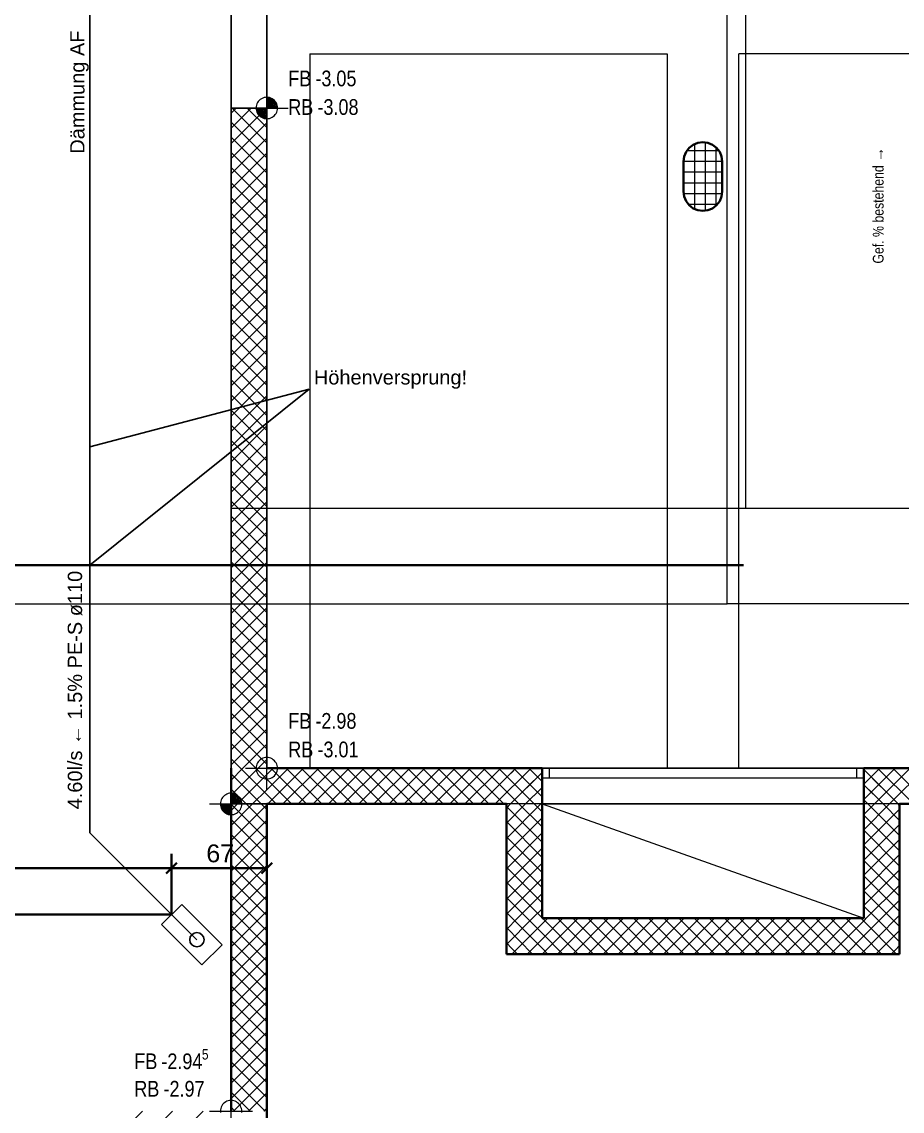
# Model space of a CAD drawing. Extents: x 885 to 2021, y 330 to 1122.
# Drawn here: x 1498.6 to 1621.7, y 481.6 to 634.1 of the extents above; entities that cross this region are included whole.
import ezdxf
from ezdxf.lldxf.tags import DXFTag

# ---------------------------------------------------------------- set-up
doc = ezdxf.new("R2010")
doc.units = 0
doc.layers.get('0').update_dxf_attribs({"lineweight": 25})
for name, color, linetype, lineweight in [('010 Aussenwände', 7, 'Continuous', 25), ('010 Aussenwände Bauteilschraffuren', 7, 'Continuous', 25), ('010 Aussenwände Bauteilschraffuren Neu', 7, 'Continuous', 25), ('010 Aussenwände Neu', 7, 'Continuous', 25), ('010 Fenster', 7, 'Continuous', 25), ('015 Innenwände', 7, 'Continuous', 25), ('015 Innenwände Abbruch', 7, 'Continuous', 25), ('015 Innenwände Bauteilschraffuren', 7, 'Continuous', 25), ('020 Stützen', 7, 'Continuous', 25), ('020 Stützen Bauteilschraffuren', 7, 'Continuous', 25), ('027 Oberhalb', 7, 'Continuous', 25), ('027 Oberhalb Neu', 7, 'Continuous', 25), ('030 Bodenaufbauten', 7, 'Continuous', 25), ('035 Decken', 7, 'Continuous', 25), ('060 Möbel Einbau', 7, 'Continuous', 25), ('080 Raum Innen Kontur Neu', 7, 'Continuous', 25), ('080 Raum Innen Neu', 7, 'Continuous', 25), ('111 Bemassung Ausführung Koten', 7, 'Continuous', 25), ('111 Bemassung Ausführung Koten Neu', 7, 'Continuous', 25), ('160 Beschriftungen Ausführung Neu', 7, 'Continuous', 25)]:
    doc.layers.add(name, color=color, linetype=linetype, lineweight=lineweight)
for name, color, linetype, lineweight, true_color in [('S_Regenwasser_Einlage', 7, 'fein_strichliert', 25, 0x0066cc), ('S_Schmutzwasser_Einlage', 7, 'fein_strichliert', 25, 0xcc6600), ('S_T_Mass_Einlage', 7, 'Continuous', 35, 0x0080ff), ('S_Text_Einlage', 7, 'Continuous', 25, 0x99ff99)]:
    doc.layers.add(name, color=color, linetype=linetype, lineweight=lineweight, true_color=true_color)
doc.styles.get("Standard").update_dxf_attribs({"font": 'arial.ttf'})
tags = doc.linetypes.add('fein_strichliert', pattern=[4, 1, -2, 1]).pattern_tags.tags
tags[8:9] = [DXFTag(74, 4), DXFTag(75, 0), DXFTag(340, '0'), DXFTag(46, 0.0), DXFTag(50, 0.0), DXFTag(44, 0.0), DXFTag(45, 0.0)]
tags[6:7] = [DXFTag(74, 4), DXFTag(75, 0), DXFTag(340, '0'), DXFTag(46, 0.0), DXFTag(50, 0.0), DXFTag(44, 0.0), DXFTag(45, 0.0)]
tags[4:5] = [DXFTag(74, 4), DXFTag(75, 0), DXFTag(340, '0'), DXFTag(46, 0.0), DXFTag(50, 0.0), DXFTag(44, 0.0), DXFTag(45, 0.0)]
tags = doc.linetypes.add('Strich 2_1mm', pattern=[0.003, 0.002, -0.001]).pattern_tags.tags
tags[6:7] = [DXFTag(74, 4), DXFTag(75, 0), DXFTag(340, '0'), DXFTag(46, 1.0), DXFTag(50, 0.0), DXFTag(44, 0.0), DXFTag(45, 0.0)]
tags[4:5] = [DXFTag(74, 4), DXFTag(75, 0), DXFTag(340, '0'), DXFTag(46, 1.0), DXFTag(50, 0.0), DXFTag(44, 0.0), DXFTag(45, 0.0)]
tags = doc.linetypes.add('Strich 3_1mm Kanten', pattern=[0.004, 0.003, -0.001]).pattern_tags.tags
tags[6:7] = [DXFTag(74, 4), DXFTag(75, 0), DXFTag(340, '0'), DXFTag(46, 1.0), DXFTag(50, 0.0), DXFTag(44, 0.0), DXFTag(45, 0.0)]
tags[4:5] = [DXFTag(74, 4), DXFTag(75, 0), DXFTag(340, '0'), DXFTag(46, 1.0), DXFTag(50, 0.0), DXFTag(44, 0.0), DXFTag(45, 0.0)]
tags = doc.linetypes.add('Strichpunkt 3_1_1mm Achsen', pattern=[0.005, 0.003, -0.001, 0, -0.001]).pattern_tags.tags
tags[10:11] = [DXFTag(74, 4), DXFTag(75, 0), DXFTag(340, '0'), DXFTag(46, 1.0), DXFTag(50, 0.0), DXFTag(44, 0.0), DXFTag(45, 0.0)]
tags[8:9] = [DXFTag(74, 4), DXFTag(75, 0), DXFTag(340, '0'), DXFTag(46, 1.0), DXFTag(50, 0.0), DXFTag(44, 0.0), DXFTag(45, 0.0)]
tags[6:7] = [DXFTag(74, 4), DXFTag(75, 0), DXFTag(340, '0'), DXFTag(46, 1.0), DXFTag(50, 0.0), DXFTag(44, 0.0), DXFTag(45, 0.0)]
tags[4:5] = [DXFTag(74, 4), DXFTag(75, 0), DXFTag(340, '0'), DXFTag(46, 1.0), DXFTag(50, 0.0), DXFTag(44, 0.0), DXFTag(45, 0.0)]
tags = doc.linetypes.add('Strichpunkt 6_2_2mm Schnitt', pattern=[0.5, 0.3, -0.1, 0, -0.1]).pattern_tags.tags
tags[10:11] = [DXFTag(74, 4), DXFTag(75, 0), DXFTag(340, '0'), DXFTag(46, 1.0), DXFTag(50, 0.0), DXFTag(44, 0.0), DXFTag(45, 0.0)]
tags[8:9] = [DXFTag(74, 4), DXFTag(75, 0), DXFTag(340, '0'), DXFTag(46, 1.0), DXFTag(50, 0.0), DXFTag(44, 0.0), DXFTag(45, 0.0)]
tags[6:7] = [DXFTag(74, 4), DXFTag(75, 0), DXFTag(340, '0'), DXFTag(46, 1.0), DXFTag(50, 0.0), DXFTag(44, 0.0), DXFTag(45, 0.0)]
tags[4:5] = [DXFTag(74, 4), DXFTag(75, 0), DXFTag(340, '0'), DXFTag(46, 1.0), DXFTag(50, 0.0), DXFTag(44, 0.0), DXFTag(45, 0.0)]
tags = doc.linetypes.add('Unsichtbare Linie', pattern='A,0,[1,5773_032 -1.UG1.shx,S=10,R=0,X=0,Y=0],-10,0', length=10).pattern_tags.tags
tags[14:15] = [DXFTag(74, 4), DXFTag(75, 0), DXFTag(340, '0'), DXFTag(46, 1.0), DXFTag(50, 0.0), DXFTag(44, 0.0), DXFTag(45, 0.0)]
tags[12:13] = [DXFTag(74, 4), DXFTag(75, 0), DXFTag(340, '0'), DXFTag(46, 1.0), DXFTag(50, 0.0), DXFTag(44, 0.0), DXFTag(45, 0.0)]

# ---------------------------------------------------------------- blocks, each defined once
blk = doc.blocks.new('Referenz-A0T8DINEAL', base_point=(896.59, 372.19))
at = {"layer": '010 Aussenwände', "color": 0, "lineweight": 35}
for p, q in [((1571.38, 529.6), (1532.88, 529.6)), ((1566.38, 529.6), (1571.38, 529.6)), ((1571.38, 528.2), (1571.38, 529.6)), ((1571.38, 529.6), (1571.38, 524.6)), ((1571.38, 529.6), (1571.38, 524.6)), ((1621.38, 529.6), (1616.38, 529.6)), ((1616.38, 529.6), (1616.38, 524.6)), ((1616.38, 529.6), (1616.38, 524.6)), ((1616.38, 528.2), (1616.38, 529.6)), ((1721.15, 529.6), (1616.38, 529.6)), ((1571.38, 524.6), (1571.38, 528.2)), ((1616.38, 524.6), (1616.38, 528.2)), ((1532.88, 524.6), (1566.38, 524.6)), ((1566.38, 524.6), (1566.38, 508.6)), ((1571.38, 508.6), (1571.38, 524.6)), ((1616.38, 524.6), (1616.38, 508.6)), ((1621.38, 503.6), (1621.38, 524.6)), ((1621.38, 524.6), (1721.15, 524.6)), ((1566.38, 503.6), (1566.38, 508.6)), ((1616.38, 508.6), (1571.38, 508.6)), ((1566.38, 503.6), (1616.38, 503.6)), ((1621.38, 503.6), (1616.38, 503.6))]:
    blk.add_line(p, q, dxfattribs=at)
at = {"layer": '010 Aussenwände', "color": 0, "linetype": 'Strichpunkt 3_1_1mm Achsen', "lineweight": 13, "ltscale": 0.0169}
for p, q in [((1616.38, 529.6), (1571.38, 529.6)), ((1571.38, 524.6), (1616.38, 524.6))]:
    blk.add_line(p, q, dxfattribs=at)
at = {"layer": '010 Aussenwände Bauteilschraffuren', "color": 0, "linetype": 'Continuous', "lineweight": 13, "ltscale": 0.0169}
for p, q in [((1527.88, 527.95), (1529.53, 529.6)), ((1527.88, 525.83), (1531.65, 529.6)), ((1532.88, 525.94), (1529.21, 529.6)), ((1532.88, 528.06), (1531.33, 529.6)), ((1532.88, 528.71), (1533.77, 529.6)), ((1532.88, 526.59), (1535.89, 529.6)), ((1533.02, 524.6), (1538.02, 529.6)), ((1538.45, 524.6), (1533.45, 529.6)), ((1535.14, 524.6), (1540.14, 529.6)), ((1540.58, 524.6), (1535.58, 529.6)), ((1537.26, 524.6), (1542.26, 529.6)), ((1542.7, 524.6), (1537.7, 529.6)), ((1539.38, 524.6), (1544.38, 529.6)), ((1544.82, 524.6), (1539.82, 529.6)), ((1541.5, 524.6), (1546.5, 529.6)), ((1546.94, 524.6), (1541.94, 529.6)), ((1543.62, 524.6), (1548.62, 529.6)), ((1549.06, 524.6), (1544.06, 529.6)), ((1545.74, 524.6), (1550.74, 529.6)), ((1551.18, 524.6), (1546.18, 529.6)), ((1547.87, 524.6), (1552.87, 529.6)), ((1553.3, 524.6), (1548.3, 529.6)), ((1549.99, 524.6), (1554.99, 529.6)), ((1555.42, 524.6), (1550.42, 529.6)), ((1552.11, 524.6), (1557.11, 529.6)), ((1557.55, 524.6), (1552.55, 529.6)), ((1554.23, 524.6), (1559.23, 529.6)), ((1559.67, 524.6), (1554.67, 529.6)), ((1556.35, 524.6), (1561.35, 529.6)), ((1561.79, 524.6), (1556.79, 529.6)), ((1558.47, 524.6), (1563.47, 529.6)), ((1563.91, 524.6), (1558.91, 529.6)), ((1560.59, 524.6), (1565.59, 529.6)), ((1566.03, 524.6), (1561.03, 529.6)), ((1562.71, 524.6), (1567.71, 529.6)), ((1568.15, 524.6), (1563.15, 529.6)), ((1564.84, 524.6), (1569.84, 529.6)), ((1570.27, 524.6), (1565.27, 529.6)), ((1567.05, 528.93), (1567.71, 529.6)), ((1571.38, 525.62), (1567.4, 529.6)), ((1571.38, 525.62), (1567.4, 529.6)), ((1568.11, 527.87), (1569.84, 529.6)), ((1571.38, 527.74), (1569.52, 529.6)), ((1571.38, 527.74), (1569.52, 529.6)), ((1616.38, 529.48), (1616.5, 529.6)), ((1616.38, 527.35), (1618.63, 529.6)), ((1616.38, 525.23), (1620.75, 529.6)), ((1616.38, 529.48), (1616.5, 529.6)), ((1616.38, 527.35), (1618.63, 529.6)), ((1616.38, 525.23), (1620.75, 529.6)), ((1621.19, 524.6), (1616.38, 529.41)), ((1618.78, 527.01), (1616.38, 529.41)), ((1617.87, 524.6), (1622.87, 529.6)), ((1623.31, 524.6), (1618.31, 529.6)), ((1619.84, 528.07), (1618.31, 529.6)), ((1619.99, 524.6), (1624.99, 529.6)), ((1625.43, 524.6), (1620.43, 529.6)), ((1620.9, 529.13), (1620.43, 529.6)), ((1532.09, 524.6), (1527.88, 528.81)), ((1528.77, 524.6), (1532.88, 528.71)), ((1536.33, 524.6), (1532.88, 528.06)), ((1566.96, 524.6), (1571.38, 529.02)), ((1569.17, 526.81), (1571.38, 529.02)), ((1529.97, 524.6), (1527.88, 526.69)), ((1530.89, 524.6), (1532.88, 526.59)), ((1569.08, 524.6), (1571.38, 526.9)), ((1570.23, 525.75), (1571.38, 526.9)), ((1619.06, 524.6), (1616.38, 527.29)), ((1617.72, 525.95), (1616.38, 527.29)), ((1534.21, 524.6), (1532.88, 525.94)), ((1566.38, 524.02), (1566.96, 524.6)), ((1566.38, 521.9), (1569.08, 524.6)), ((1566.38, 519.78), (1571.2, 524.6)), ((1571.38, 521.38), (1568.15, 524.6)), ((1571.38, 523.5), (1570.27, 524.6)), ((1571.2, 524.6), (1571.38, 524.78)), ((1571.29, 524.69), (1571.38, 524.78)), ((1616.94, 524.6), (1616.38, 525.17)), ((1616.66, 524.89), (1616.38, 525.17)), ((1616.38, 523.11), (1617.87, 524.6)), ((1616.38, 520.99), (1619.99, 524.6)), ((1621.38, 520.17), (1616.94, 524.6)), ((1621.38, 522.29), (1619.06, 524.6)), ((1621.38, 524.41), (1621.19, 524.6)), ((1571.38, 519.26), (1566.38, 524.26)), ((1616.38, 518.87), (1621.38, 523.87)), ((1621.38, 518.05), (1616.38, 523.05)), ((1566.38, 517.66), (1571.38, 522.66)), ((1571.38, 517.13), (1566.38, 522.13)), ((1616.38, 516.75), (1621.38, 521.75)), ((1566.38, 515.54), (1571.38, 520.54)), ((1571.38, 515.01), (1566.38, 520.01)), ((1621.38, 515.92), (1616.38, 520.92)), ((1566.38, 513.42), (1571.38, 518.42)), ((1616.38, 514.63), (1621.38, 519.63)), ((1621.38, 513.8), (1616.38, 518.8)), ((1571.38, 512.89), (1566.38, 517.89)), ((1616.38, 512.51), (1621.38, 517.51)), ((1566.38, 511.3), (1571.38, 516.3)), ((1571.38, 510.77), (1566.38, 515.77)), ((1621.38, 511.68), (1616.38, 516.68)), ((1616.38, 510.38), (1621.38, 515.38)), ((1566.38, 509.17), (1571.38, 514.17)), ((1621.38, 509.56), (1616.38, 514.56)), ((1571.38, 508.65), (1566.38, 513.65)), ((1620.21, 508.6), (1616.38, 512.44)), ((1616.72, 508.6), (1621.38, 513.26)), ((1569.3, 508.6), (1566.38, 511.53)), ((1567.93, 508.6), (1571.38, 512.05)), ((1618.84, 508.6), (1621.38, 511.14)), ((1567.18, 508.6), (1566.38, 509.41)), ((1570.05, 508.6), (1571.38, 509.93)), ((1618.09, 508.6), (1616.38, 510.32)), ((1566.38, 507.05), (1567.93, 508.6)), ((1566.38, 504.93), (1570.05, 508.6)), ((1567.17, 503.6), (1571.38, 507.81)), ((1569.28, 506.5), (1567.18, 508.6)), ((1570.34, 507.57), (1569.3, 508.6)), ((1571.38, 507.81), (1572.17, 508.6)), ((1571.38, 505.69), (1574.29, 508.6)), ((1571.41, 503.6), (1576.41, 508.6)), ((1576.42, 503.6), (1571.42, 508.6)), ((1573.53, 503.6), (1578.53, 508.6)), ((1578.55, 503.6), (1573.55, 508.6)), ((1575.66, 503.6), (1580.66, 508.6)), ((1580.67, 503.6), (1575.67, 508.6)), ((1577.78, 503.6), (1582.78, 508.6)), ((1582.79, 503.6), (1577.79, 508.6)), ((1579.9, 503.6), (1584.9, 508.6)), ((1584.91, 503.6), (1579.91, 508.6)), ((1582.02, 503.6), (1587.02, 508.6)), ((1587.03, 503.6), (1582.03, 508.6)), ((1584.14, 503.6), (1589.14, 508.6)), ((1589.15, 503.6), (1584.15, 508.6)), ((1586.26, 503.6), (1591.26, 508.6)), ((1591.27, 503.6), (1586.27, 508.6)), ((1588.38, 503.6), (1593.38, 508.6)), ((1593.4, 503.6), (1588.4, 508.6)), ((1590.5, 503.6), (1595.5, 508.6)), ((1595.52, 503.6), (1590.52, 508.6)), ((1592.63, 503.6), (1597.63, 508.6)), ((1597.64, 503.6), (1592.64, 508.6)), ((1594.75, 503.6), (1599.75, 508.6)), ((1599.76, 503.6), (1594.76, 508.6)), ((1596.87, 503.6), (1601.87, 508.6)), ((1601.88, 503.6), (1596.88, 508.6)), ((1598.99, 503.6), (1603.99, 508.6)), ((1604, 503.6), (1599, 508.6)), ((1601.11, 503.6), (1606.11, 508.6)), ((1606.12, 503.6), (1601.12, 508.6)), ((1603.23, 503.6), (1608.23, 508.6)), ((1608.24, 503.6), (1603.24, 508.6)), ((1605.35, 503.6), (1610.35, 508.6)), ((1610.37, 503.6), (1605.37, 508.6)), ((1607.48, 503.6), (1612.48, 508.6)), ((1612.49, 503.6), (1607.49, 508.6)), ((1609.6, 503.6), (1614.6, 508.6)), ((1614.61, 503.6), (1609.61, 508.6)), ((1611.72, 503.6), (1616.38, 508.26)), ((1616.38, 503.95), (1611.73, 508.6)), ((1616.38, 506.08), (1613.85, 508.6)), ((1616.38, 508.2), (1615.97, 508.6)), ((1616.38, 508.26), (1616.55, 508.43)), ((1620.97, 503.6), (1616.38, 508.2)), ((1616.55, 508.43), (1616.72, 508.6)), ((1617.61, 507.37), (1618.84, 508.6)), ((1621.38, 505.32), (1618.09, 508.6)), ((1618.67, 506.31), (1620.96, 508.6)), ((1621.38, 507.44), (1620.21, 508.6)), ((1620.96, 508.6), (1621.38, 509.02)), ((1568.22, 505.44), (1566.38, 507.29)), ((1571.38, 504.41), (1569.28, 506.5)), ((1571.38, 506.53), (1570.34, 507.57)), ((1574.3, 503.6), (1571.38, 506.53)), ((1616.38, 506.14), (1617.61, 507.37)), ((1616.38, 504.02), (1618.67, 506.31)), ((1619.73, 505.25), (1621.38, 506.9)), ((1567.16, 504.38), (1566.38, 505.16)), ((1570.06, 503.6), (1568.22, 505.44)), ((1569.29, 503.6), (1571.38, 505.69)), ((1613.84, 503.6), (1616.38, 506.14)), ((1618.85, 503.6), (1616.38, 506.08)), ((1618.08, 503.6), (1619.73, 505.25)), ((1620.79, 504.19), (1621.38, 504.78)), ((1567.94, 503.6), (1567.16, 504.38)), ((1572.18, 503.6), (1571.38, 504.41)), ((1615.96, 503.6), (1616.38, 504.02)), ((1616.73, 503.6), (1616.38, 503.95)), ((1620.2, 503.6), (1620.79, 504.19))]:
    blk.add_line(p, q, dxfattribs=at)
at = {"layer": '010 Aussenwände Bauteilschraffuren Neu', "color": 0, "linetype": 'Continuous', "lineweight": 0, "ltscale": 0.0169}
for p, q in [((1527.88, 523.71), (1528.77, 524.6)), ((1527.88, 521.59), (1530.89, 524.6)), ((1527.88, 523.71), (1528.77, 524.6)), ((1527.88, 521.59), (1530.89, 524.6)), ((1532.88, 519.57), (1527.88, 524.57)), ((1532.88, 519.57), (1527.88, 524.57)), ((1532.88, 521.69), (1529.97, 524.6)), ((1532.88, 521.69), (1529.97, 524.6)), ((1532.88, 523.81), (1532.09, 524.6)), ((1532.88, 523.81), (1532.09, 524.6)), ((1527.88, 519.47), (1532.88, 524.47)), ((1527.88, 519.47), (1532.88, 524.47)), ((1532.88, 517.45), (1527.88, 522.45)), ((1532.88, 517.45), (1527.88, 522.45)), ((1527.88, 517.34), (1532.88, 522.34)), ((1527.88, 517.34), (1532.88, 522.34)), ((1532.88, 515.33), (1527.88, 520.33)), ((1532.88, 515.33), (1527.88, 520.33)), ((1527.88, 515.22), (1532.88, 520.22)), ((1527.88, 515.22), (1532.88, 520.22)), ((1532.88, 513.21), (1527.88, 518.21)), ((1532.88, 513.21), (1527.88, 518.21)), ((1527.88, 513.1), (1532.88, 518.1)), ((1527.88, 513.1), (1532.88, 518.1)), ((1532.88, 511.09), (1527.88, 516.09)), ((1532.88, 511.09), (1527.88, 516.09)), ((1527.88, 510.98), (1532.88, 515.98)), ((1527.88, 510.98), (1532.88, 515.98)), ((1532.88, 508.97), (1527.88, 513.97)), ((1532.88, 508.97), (1527.88, 513.97)), ((1527.88, 508.86), (1532.88, 513.86)), ((1527.88, 508.86), (1532.88, 513.86)), ((1532.88, 506.84), (1527.88, 511.84)), ((1532.88, 506.84), (1527.88, 511.84)), ((1527.88, 506.74), (1532.88, 511.74)), ((1527.88, 506.74), (1532.88, 511.74)), ((1532.88, 504.72), (1527.88, 509.72)), ((1532.88, 504.72), (1527.88, 509.72)), ((1527.88, 504.62), (1532.88, 509.62)), ((1527.88, 504.62), (1532.88, 509.62)), ((1532.88, 502.6), (1527.88, 507.6)), ((1532.88, 502.6), (1527.88, 507.6)), ((1527.88, 502.49), (1532.88, 507.49)), ((1527.88, 502.49), (1532.88, 507.49)), ((1532.88, 500.48), (1527.88, 505.48)), ((1532.88, 500.48), (1527.88, 505.48)), ((1527.88, 500.37), (1532.88, 505.37)), ((1527.88, 500.37), (1532.88, 505.37)), ((1532.88, 498.36), (1527.88, 503.36)), ((1532.88, 498.36), (1527.88, 503.36)), ((1527.88, 498.25), (1532.88, 503.25)), ((1527.88, 498.25), (1532.88, 503.25)), ((1532.88, 496.24), (1527.88, 501.24)), ((1532.88, 496.24), (1527.88, 501.24)), ((1527.88, 496.13), (1532.88, 501.13)), ((1527.88, 496.13), (1532.88, 501.13)), ((1532.88, 494.12), (1527.88, 499.12)), ((1532.88, 494.12), (1527.88, 499.12)), ((1527.88, 494.01), (1532.88, 499.01)), ((1527.88, 494.01), (1532.88, 499.01)), ((1532.88, 491.99), (1527.88, 496.99)), ((1532.88, 491.99), (1527.88, 496.99)), ((1527.88, 491.89), (1532.88, 496.89)), ((1527.88, 491.89), (1532.88, 496.89)), ((1532.88, 489.87), (1527.88, 494.87)), ((1532.88, 489.87), (1527.88, 494.87)), ((1527.88, 489.77), (1532.88, 494.77)), ((1527.88, 489.77), (1532.88, 494.77)), ((1532.88, 487.75), (1527.88, 492.75)), ((1532.88, 487.75), (1527.88, 492.75)), ((1527.88, 487.65), (1532.88, 492.65)), ((1527.88, 487.65), (1532.88, 492.65)), ((1532.88, 485.63), (1527.88, 490.63)), ((1532.88, 485.63), (1527.88, 490.63)), ((1527.88, 485.52), (1532.88, 490.52)), ((1527.88, 485.52), (1532.88, 490.52)), ((1532.88, 483.51), (1527.88, 488.51)), ((1532.88, 483.51), (1527.88, 488.51)), ((1527.88, 483.4), (1532.88, 488.4)), ((1527.88, 483.4), (1532.88, 488.4)), ((1532.66, 481.6), (1527.88, 486.39)), ((1532.66, 481.6), (1527.88, 486.39)), ((1528.2, 481.6), (1532.88, 486.28)), ((1528.2, 481.6), (1532.88, 486.28)), ((1530.54, 481.6), (1527.88, 484.27)), ((1530.54, 481.6), (1527.88, 484.27)), ((1530.32, 481.6), (1532.88, 484.16)), ((1530.32, 481.6), (1532.88, 484.16)), ((1528.42, 481.6), (1527.88, 482.15)), ((1528.42, 481.6), (1527.88, 482.15)), ((1532.44, 481.6), (1532.88, 482.04)), ((1532.44, 481.6), (1532.88, 482.04)), ((1510.47, 476.6), (1515.47, 481.6)), ((1514.71, 476.6), (1519.71, 481.6)), ((1518.96, 476.6), (1523.96, 481.6))]:
    blk.add_line(p, q, dxfattribs=at)
at = {"layer": '010 Aussenwände Neu', "color": 0, "lineweight": 35}
for p, q in [((1527.88, 529.6), (1527.88, 524.6)), ((1527.88, 529.6), (1527.88, 481.6)), ((1532.88, 481.6), (1532.88, 524.6)), ((1532.88, 476.6), (1532.88, 481.6))]:
    blk.add_line(p, q, dxfattribs=at)
at = {"layer": '010 Aussenwände Neu', "color": 0, "lineweight": -2}
for p, q in [((1527.88, 524.6), (1527.88, 481.6)), ((1532.88, 524.6), (1527.88, 524.6)), ((1532.88, 481.6), (1532.88, 524.6))]:
    blk.add_line(p, q, dxfattribs=at)
at = {"layer": '010 Fenster', "color": 0, "lineweight": 13}
for p, q in [((1571.38, 529.6), (1616.38, 529.6)), ((1571.38, 529.6), (1572.38, 529.6)), ((1572.38, 529.6), (1615.38, 529.6)), ((1572.38, 529.6), (1572.38, 528.2)), ((1615.38, 528.2), (1615.38, 529.6)), ((1615.38, 529.6), (1616.38, 529.6)), ((1572.38, 528.2), (1571.38, 528.2)), ((1615.38, 528.2), (1572.38, 528.2)), ((1616.38, 528.2), (1615.38, 528.2)), ((1571.38, 524.6), (1616.38, 524.6))]:
    blk.add_line(p, q, dxfattribs=at)
at = {"layer": '010 Fenster', "color": 0, "lineweight": 35}
for p, q in [((1571.38, 528.2), (1571.38, 529.6)), ((1571.38, 528.2), (1571.38, 529.6)), ((1616.38, 528.2), (1616.38, 529.6)), ((1616.38, 528.2), (1616.38, 529.6)), ((1571.38, 524.6), (1571.38, 528.2)), ((1616.38, 524.6), (1616.38, 528.2))]:
    blk.add_line(p, q, dxfattribs=at)
at = {"layer": '015 Innenwände', "color": 0, "lineweight": -2}
for p, q in [((1527.88, 622), (1527.88, 529.6)), ((1532.88, 622), (1527.88, 622)), ((1532.88, 529.6), (1532.88, 622))]:
    blk.add_line(p, q, dxfattribs=at)
at = {"layer": '015 Innenwände Abbruch', "color": 0, "linetype": 'Strich 2_1mm', "lineweight": -2, "ltscale": 0.0625}
for p, q in [((1527.88, 643.3), (1527.88, 622)), ((1532.88, 622), (1532.88, 643.3)), ((1527.88, 622), (1532.88, 622))]:
    blk.add_line(p, q, dxfattribs=at)
at = {"layer": '015 Innenwände Bauteilschraffuren', "color": 0, "linetype": 'Continuous', "lineweight": 13, "ltscale": 0.0169}
for p, q in [((1527.88, 621.29), (1528.59, 622)), ((1527.88, 619.17), (1530.71, 622)), ((1527.88, 617.05), (1532.84, 622)), ((1532.88, 617.15), (1528.03, 622)), ((1532.88, 619.27), (1530.15, 622)), ((1532.88, 621.4), (1532.27, 622)), ((1532.88, 615.03), (1527.88, 620.03)), ((1527.88, 614.92), (1532.88, 619.92)), ((1532.88, 612.91), (1527.88, 617.91)), ((1527.88, 612.8), (1532.88, 617.8)), ((1532.88, 610.79), (1527.88, 615.79)), ((1527.88, 610.68), (1532.88, 615.68)), ((1532.88, 608.67), (1527.88, 613.67)), ((1527.88, 608.56), (1532.88, 613.56)), ((1532.88, 606.55), (1527.88, 611.55)), ((1527.88, 606.44), (1532.88, 611.44)), ((1532.88, 604.42), (1527.88, 609.42)), ((1527.88, 604.32), (1532.88, 609.32)), ((1532.88, 602.3), (1527.88, 607.3)), ((1527.88, 602.2), (1532.88, 607.2)), ((1532.88, 600.18), (1527.88, 605.18)), ((1527.88, 600.08), (1532.88, 605.08)), ((1532.88, 598.06), (1527.88, 603.06)), ((1527.88, 597.95), (1532.88, 602.95)), ((1532.88, 595.94), (1527.88, 600.94)), ((1527.88, 595.83), (1532.88, 600.83)), ((1532.88, 593.82), (1527.88, 598.82)), ((1527.88, 593.71), (1532.88, 598.71)), ((1532.88, 591.7), (1527.88, 596.7)), ((1527.88, 591.59), (1532.88, 596.59)), ((1532.88, 589.58), (1527.88, 594.58)), ((1527.88, 589.47), (1532.88, 594.47)), ((1532.88, 587.45), (1527.88, 592.45)), ((1527.88, 587.35), (1532.88, 592.35)), ((1532.88, 585.33), (1527.88, 590.33)), ((1527.88, 585.23), (1532.88, 590.23)), ((1532.88, 583.21), (1527.88, 588.21)), ((1527.88, 583.1), (1532.88, 588.1)), ((1532.88, 581.09), (1527.88, 586.09)), ((1527.88, 580.98), (1532.88, 585.98)), ((1532.88, 578.97), (1527.88, 583.97)), ((1527.88, 578.86), (1532.88, 583.86)), ((1532.88, 576.85), (1527.88, 581.85)), ((1527.88, 576.74), (1532.88, 581.74)), ((1532.88, 574.73), (1527.88, 579.73)), ((1527.88, 574.62), (1532.88, 579.62)), ((1532.88, 572.6), (1527.88, 577.6)), ((1527.88, 572.5), (1532.88, 577.5)), ((1532.88, 570.48), (1527.88, 575.48)), ((1527.88, 570.38), (1532.88, 575.38)), ((1532.88, 568.36), (1527.88, 573.36)), ((1527.88, 568.26), (1532.88, 573.26)), ((1532.88, 566.24), (1527.88, 571.24)), ((1527.88, 566.13), (1532.88, 571.13)), ((1532.88, 564.12), (1527.88, 569.12)), ((1527.88, 564.01), (1532.88, 569.01)), ((1532.88, 562), (1527.88, 567)), ((1527.88, 561.89), (1532.88, 566.89)), ((1532.88, 559.88), (1527.88, 564.88)), ((1527.88, 559.77), (1532.88, 564.77)), ((1532.88, 557.76), (1527.88, 562.76)), ((1527.88, 557.65), (1532.88, 562.65)), ((1532.88, 555.63), (1527.88, 560.63)), ((1527.88, 555.53), (1532.88, 560.53)), ((1532.88, 553.51), (1527.88, 558.51)), ((1527.88, 553.41), (1532.88, 558.41)), ((1532.88, 551.39), (1527.88, 556.39)), ((1527.88, 551.28), (1532.88, 556.28)), ((1532.88, 549.27), (1527.88, 554.27)), ((1527.88, 549.16), (1532.88, 554.16)), ((1532.88, 547.15), (1527.88, 552.15)), ((1527.88, 547.04), (1532.88, 552.04)), ((1532.88, 545.03), (1527.88, 550.03)), ((1527.88, 544.92), (1532.88, 549.92)), ((1532.88, 542.91), (1527.88, 547.91)), ((1527.88, 542.8), (1532.88, 547.8)), ((1532.88, 540.79), (1527.88, 545.79)), ((1527.88, 540.68), (1532.88, 545.68)), ((1532.88, 538.66), (1527.88, 543.66)), ((1527.88, 538.56), (1532.88, 543.56)), ((1532.88, 536.54), (1527.88, 541.54)), ((1527.88, 536.44), (1532.88, 541.44)), ((1532.88, 534.42), (1527.88, 539.42)), ((1527.88, 534.31), (1532.88, 539.31)), ((1532.88, 532.3), (1527.88, 537.3)), ((1527.88, 532.19), (1532.88, 537.19)), ((1532.88, 530.18), (1527.88, 535.18)), ((1527.88, 530.07), (1532.88, 535.07)), ((1531.33, 529.6), (1527.88, 533.06)), ((1529.53, 529.6), (1532.88, 532.95)), ((1529.21, 529.6), (1527.88, 530.94)), ((1531.65, 529.6), (1532.88, 530.83))]:
    blk.add_line(p, q, dxfattribs=at)
at = {"layer": '020 Stützen', "color": 0, "linetype": 'Continuous', "lineweight": 35, "ltscale": 0.1225}
for p, q in [((1591.97, 616.41), (1591.54, 615.85)), ((1592.53, 616.84), (1591.97, 616.41)), ((1593.18, 617.11), (1592.53, 616.84)), ((1593.88, 617.2), (1593.18, 617.11)), ((1594.58, 617.11), (1593.88, 617.2)), ((1595.23, 616.84), (1594.58, 617.11)), ((1595.79, 616.41), (1595.23, 616.84)), ((1596.22, 615.85), (1595.79, 616.41)), ((1591.27, 615.2), (1591.18, 614.5)), ((1591.18, 614.5), (1591.18, 610.3)), ((1591.54, 615.85), (1591.27, 615.2)), ((1596.49, 615.2), (1596.22, 615.85)), ((1596.58, 614.5), (1596.49, 615.2)), ((1596.58, 610.3), (1596.58, 614.5)), ((1591.18, 610.3), (1591.27, 609.6)), ((1596.49, 609.6), (1596.58, 610.3)), ((1591.27, 609.6), (1591.54, 608.95)), ((1591.54, 608.95), (1591.97, 608.39)), ((1591.97, 608.39), (1592.53, 607.96)), ((1595.23, 607.96), (1595.79, 608.39)), ((1595.79, 608.39), (1596.22, 608.95)), ((1596.22, 608.95), (1596.49, 609.6)), ((1592.53, 607.96), (1593.18, 607.69)), ((1593.18, 607.69), (1593.88, 607.6)), ((1593.88, 607.6), (1594.58, 607.69)), ((1594.58, 607.69), (1595.23, 607.96))]:
    blk.add_line(p, q, dxfattribs=at)
at = {"layer": '020 Stützen Bauteilschraffuren', "color": 0, "linetype": 'Continuous', "lineweight": 13, "ltscale": 0.0169}
for p, q in [((1596.12, 616), (1591.64, 616)), ((1592.68, 616.92), (1592.68, 607.89)), ((1594.18, 617.18), (1594.18, 607.63)), ((1595.68, 616.51), (1595.68, 608.3)), ((1596.58, 614.5), (1591.18, 614.5)), ((1596.58, 613), (1591.18, 613)), ((1596.58, 611.5), (1591.18, 611.5)), ((1596.55, 610), (1591.2, 610)), ((1595.88, 608.5), (1591.88, 608.5))]:
    blk.add_line(p, q, dxfattribs=at)
at = {"layer": '027 Oberhalb', "color": 0, "linetype": 'Strichpunkt 6_2_2mm Schnitt', "lineweight": 13, "ltscale": 0.0169}
for p, q in [((1597.28, 552.6), (1597.28, 945.81)), ((1721.15, 552.6), (1597.28, 552.6))]:
    blk.add_line(p, q, dxfattribs=at)
at = {"layer": '027 Oberhalb Neu', "color": 0, "linetype": 'Strichpunkt 3_1_1mm Achsen', "lineweight": 35, "ltscale": 0.1225}
blk.add_line((1599.54, 558), (1035.78, 558), dxfattribs=at)
at = {"layer": '027 Oberhalb Neu', "color": 0, "linetype": 'Strichpunkt 3_1_1mm Achsen', "lineweight": 13, "ltscale": 0.0169}
blk.add_line((1030.18, 552.6), (1597.28, 552.6), dxfattribs=at)
at = {"layer": '030 Bodenaufbauten', "color": 0, "linetype": 'Unsichtbare Linie', "lineweight": 13, "ltscale": 0.0169}
for p, q in [((1532.88, 529.6), (1532.88, 689.6)), ((1721.15, 529.6), (1532.88, 529.6))]:
    blk.add_line(p, q, dxfattribs=at)
at = {"layer": '035 Decken', "color": 0, "linetype": 'Strichpunkt 3_1_1mm Achsen', "lineweight": 13, "ltscale": 0.002197}
for p, q in [((1527.88, 945.81), (1527.88, 566)), ((1599.88, 566), (1599.88, 945.81)), ((1527.88, 566), (1599.88, 566))]:
    blk.add_line(p, q, dxfattribs=at)
at = {"layer": '035 Decken', "color": 0, "linetype": 'Continuous', "lineweight": 13, "ltscale": 0.0169}
for p, q in [((1527.88, 524.6), (1527.88, 945.81)), ((1527.88, 524.6), (1527.88, 945.81)), ((1527.88, 566), (1721.15, 566)), ((1527.88, 524.6), (1527.88, 566)), ((1721.15, 524.6), (1527.88, 524.6)), ((1721.15, 524.6), (1527.88, 524.6)), ((1721.15, 524.6), (1527.88, 524.6)), ((1571.38, 508.6), (1571.38, 524.6)), ((1571.38, 524.6), (1616.38, 524.6)), ((1616.38, 524.6), (1616.38, 508.6)), ((1616.38, 508.6), (1571.38, 508.6))]:
    blk.add_line(p, q, dxfattribs=at)
at = {"layer": '035 Decken', "color": 0, "linetype": 'Strich 3_1mm Kanten', "lineweight": 13, "ltscale": 0.002197}
for p, q in [((1527.88, 524.6), (1527.88, 689.6)), ((1721.15, 524.6), (1527.88, 524.6))]:
    blk.add_line(p, q, dxfattribs=at)
at = {"layer": '035 Decken', "color": 0, "linetype": 'Unsichtbare Linie', "lineweight": 13, "ltscale": 0.002197}
for p, q in [((1571.38, 524.6), (1616.38, 524.6)), ((1571.38, 508.6), (1571.38, 524.6)), ((1616.38, 524.6), (1616.38, 508.6)), ((1616.38, 508.6), (1571.38, 508.6))]:
    blk.add_line(p, q, dxfattribs=at)
at = {"layer": '035 Decken', "color": 0, "linetype": 'Unsichtbare Linie', "lineweight": 13, "ltscale": 0.0169}
blk.add_line((1571.38, 524.6), (1616.38, 508.6), dxfattribs=at)
at = {"layer": '060 Möbel Einbau', "color": 0, "lineweight": 13}
for p, q in [((1538.88, 629.6), (1538.88, 529.6)), ((1538.88, 629.6), (1588.88, 629.6)), ((1588.88, 629.6), (1588.88, 529.6)), ((1598.88, 529.6), (1598.88, 629.6)), ((1648.88, 629.6), (1598.88, 629.6)), ((1538.88, 529.6), (1588.88, 529.6)), ((1648.88, 529.6), (1598.88, 529.6))]:
    blk.add_line(p, q, dxfattribs=at)
at = {"layer": '080 Raum Innen Kontur Neu', "color": 0, "linetype": 'Continuous', "lineweight": 13, "ltscale": 0.0169}
for p, q in [((1532.88, 622), (1532.88, 742)), ((1532.88, 742), (1532.88, 622)), ((1527.88, 529.6), (1527.88, 622)), ((1527.88, 622), (1532.88, 622)), ((1532.88, 622), (1532.88, 529.6)), ((1591.97, 616.41), (1591.54, 615.85)), ((1592.53, 616.84), (1591.97, 616.41)), ((1593.18, 617.11), (1592.53, 616.84)), ((1593.88, 617.2), (1593.18, 617.11)), ((1594.58, 617.11), (1593.88, 617.2)), ((1595.23, 616.84), (1594.58, 617.11)), ((1595.79, 616.41), (1595.23, 616.84)), ((1596.22, 615.85), (1595.79, 616.41)), ((1591.27, 615.2), (1591.18, 614.5)), ((1591.18, 610.3), (1591.18, 614.5)), ((1591.54, 615.85), (1591.27, 615.2)), ((1596.49, 615.2), (1596.22, 615.85)), ((1596.58, 614.5), (1596.49, 615.2)), ((1596.58, 614.5), (1596.58, 610.3)), ((1591.18, 610.3), (1591.27, 609.6)), ((1596.49, 609.6), (1596.58, 610.3)), ((1591.27, 609.6), (1591.54, 608.95)), ((1591.54, 608.95), (1591.97, 608.39)), ((1591.97, 608.39), (1592.53, 607.96)), ((1595.23, 607.96), (1595.79, 608.39)), ((1595.79, 608.39), (1596.22, 608.95)), ((1596.22, 608.95), (1596.49, 609.6)), ((1592.53, 607.96), (1593.18, 607.69)), ((1593.18, 607.69), (1593.88, 607.6)), ((1593.88, 607.6), (1594.58, 607.69)), ((1594.58, 607.69), (1595.23, 607.96)), ((1527.88, 481.6), (1527.88, 529.6)), ((1532.88, 529.6), (1721.15, 529.6))]:
    blk.add_line(p, q, dxfattribs=at)
at = {"layer": '080 Raum Innen Neu', "color": 0, "linetype": 'Unsichtbare Linie', "lineweight": 13, "ltscale": 0.0169}
for p, q in [((1532.88, 749.6), (1532.88, 629.6)), ((1532.88, 742), (1532.88, 622))]:
    blk.add_line(p, q, dxfattribs=at)
at = {"layer": '111 Bemassung Ausführung Koten', "color": 0, "lineweight": 13}
for p, q in [((1532.88, 619), (1532.88, 625)), ((1532.88, 619), (1532.88, 625)), ((1529.88, 622), (1535.88, 622)), ((1529.88, 622), (1535.88, 622)), ((1532.88, 526.6), (1532.88, 532.6)), ((1529.88, 529.6), (1535.88, 529.6)), ((1527.88, 521.6), (1527.88, 527.6)), ((1524.88, 524.6), (1530.88, 524.6))]:
    blk.add_line(p, q, dxfattribs=at)
at = {"layer": '111 Bemassung Ausführung Koten', "color": 0, "linetype": 'Continuous', "lineweight": 13, "ltscale": 0.0169}
for p, q in [((1531.39, 622.2), (1531.38, 622)), ((1531.39, 622.2), (1531.38, 622)), ((1531.43, 622.39), (1531.39, 622.2)), ((1531.43, 622.39), (1531.39, 622.2)), ((1531.49, 622.58), (1531.43, 622.39)), ((1531.49, 622.58), (1531.43, 622.39)), ((1531.58, 622.75), (1531.49, 622.58)), ((1531.58, 622.75), (1531.49, 622.58)), ((1531.69, 622.92), (1531.58, 622.75)), ((1531.69, 622.92), (1531.58, 622.75)), ((1531.82, 623.06), (1531.69, 622.92)), ((1531.82, 623.06), (1531.69, 622.92)), ((1531.97, 623.19), (1531.82, 623.06)), ((1531.97, 623.19), (1531.82, 623.06)), ((1532.13, 623.3), (1531.97, 623.19)), ((1532.13, 623.3), (1531.97, 623.19)), ((1532.3, 623.39), (1532.13, 623.3)), ((1532.3, 623.39), (1532.13, 623.3)), ((1532.49, 623.45), (1532.3, 623.39)), ((1532.49, 623.45), (1532.3, 623.39)), ((1532.68, 623.49), (1532.49, 623.45)), ((1532.68, 623.49), (1532.49, 623.45)), ((1532.88, 623.5), (1532.68, 623.49)), ((1532.88, 623.5), (1532.68, 623.49)), ((1533.07, 623.49), (1532.88, 623.5)), ((1533.07, 623.49), (1532.88, 623.5)), ((1533.27, 623.45), (1533.07, 623.49)), ((1533.27, 623.45), (1533.07, 623.49)), ((1533.45, 623.39), (1533.27, 623.45)), ((1533.45, 623.39), (1533.27, 623.45)), ((1533.63, 623.3), (1533.45, 623.39)), ((1533.63, 623.3), (1533.45, 623.39)), ((1533.79, 623.19), (1533.63, 623.3)), ((1533.79, 623.19), (1533.63, 623.3)), ((1533.94, 623.06), (1533.79, 623.19)), ((1533.94, 623.06), (1533.79, 623.19)), ((1534.07, 622.92), (1533.94, 623.06)), ((1534.07, 622.92), (1533.94, 623.06)), ((1534.18, 622.75), (1534.07, 622.92)), ((1534.18, 622.75), (1534.07, 622.92)), ((1534.26, 622.58), (1534.18, 622.75)), ((1534.26, 622.58), (1534.18, 622.75)), ((1534.33, 622.39), (1534.26, 622.58)), ((1534.33, 622.39), (1534.26, 622.58)), ((1534.37, 622.2), (1534.33, 622.39)), ((1534.37, 622.2), (1534.33, 622.39)), ((1534.38, 622), (1534.37, 622.2)), ((1534.38, 622), (1534.37, 622.2)), ((1531.38, 622), (1531.39, 621.81)), ((1531.38, 622), (1531.39, 621.81)), ((1531.39, 621.81), (1531.43, 621.61)), ((1531.39, 621.81), (1531.43, 621.61)), ((1531.43, 621.61), (1531.49, 621.43)), ((1531.43, 621.61), (1531.49, 621.43)), ((1531.49, 621.43), (1531.58, 621.25)), ((1531.49, 621.43), (1531.58, 621.25)), ((1531.58, 621.25), (1531.69, 621.09)), ((1531.58, 621.25), (1531.69, 621.09)), ((1531.69, 621.09), (1531.82, 620.94)), ((1531.69, 621.09), (1531.82, 620.94)), ((1531.82, 620.94), (1531.97, 620.81)), ((1531.82, 620.94), (1531.97, 620.81)), ((1531.97, 620.81), (1532.13, 620.7)), ((1531.97, 620.81), (1532.13, 620.7)), ((1532.13, 620.7), (1532.3, 620.62)), ((1532.13, 620.7), (1532.3, 620.62)), ((1532.3, 620.62), (1532.49, 620.55)), ((1532.3, 620.62), (1532.49, 620.55)), ((1532.49, 620.55), (1532.68, 620.52)), ((1532.49, 620.55), (1532.68, 620.52)), ((1533.07, 620.52), (1533.27, 620.55)), ((1533.07, 620.52), (1533.27, 620.55)), ((1533.27, 620.55), (1533.45, 620.62)), ((1533.27, 620.55), (1533.45, 620.62)), ((1533.45, 620.62), (1533.63, 620.7)), ((1533.45, 620.62), (1533.63, 620.7)), ((1533.63, 620.7), (1533.79, 620.81)), ((1533.63, 620.7), (1533.79, 620.81)), ((1533.79, 620.81), (1533.94, 620.94)), ((1533.79, 620.81), (1533.94, 620.94)), ((1533.94, 620.94), (1534.07, 621.09)), ((1533.94, 620.94), (1534.07, 621.09)), ((1534.07, 621.09), (1534.18, 621.25)), ((1534.07, 621.09), (1534.18, 621.25)), ((1534.18, 621.25), (1534.26, 621.43)), ((1534.18, 621.25), (1534.26, 621.43)), ((1534.26, 621.43), (1534.33, 621.61)), ((1534.26, 621.43), (1534.33, 621.61)), ((1534.33, 621.61), (1534.37, 621.81)), ((1534.33, 621.61), (1534.37, 621.81)), ((1534.37, 621.81), (1534.38, 622)), ((1534.37, 621.81), (1534.38, 622)), ((1532.68, 620.52), (1532.88, 620.5)), ((1532.68, 620.52), (1532.88, 620.5)), ((1532.88, 620.5), (1533.07, 620.52)), ((1532.88, 620.5), (1533.07, 620.52)), ((1531.82, 530.66), (1531.69, 530.52)), ((1531.97, 530.79), (1531.82, 530.66)), ((1532.13, 530.9), (1531.97, 530.79)), ((1532.3, 530.99), (1532.13, 530.9)), ((1532.49, 531.05), (1532.3, 530.99)), ((1532.68, 531.09), (1532.49, 531.05)), ((1532.88, 531.1), (1532.68, 531.09)), ((1533.07, 531.09), (1532.88, 531.1)), ((1533.27, 531.05), (1533.07, 531.09)), ((1533.45, 530.99), (1533.27, 531.05)), ((1533.63, 530.9), (1533.45, 530.99)), ((1533.79, 530.79), (1533.63, 530.9)), ((1533.94, 530.66), (1533.79, 530.79)), ((1534.07, 530.52), (1533.94, 530.66)), ((1531.39, 529.8), (1531.38, 529.6)), ((1531.38, 529.6), (1531.39, 529.41)), ((1531.43, 529.99), (1531.39, 529.8)), ((1531.39, 529.41), (1531.43, 529.21)), ((1531.49, 530.18), (1531.43, 529.99)), ((1531.43, 529.21), (1531.49, 529.03)), ((1531.58, 530.35), (1531.49, 530.18)), ((1531.69, 530.52), (1531.58, 530.35)), ((1534.18, 530.35), (1534.07, 530.52)), ((1534.26, 530.18), (1534.18, 530.35)), ((1534.33, 529.99), (1534.26, 530.18)), ((1534.26, 529.03), (1534.33, 529.21)), ((1534.37, 529.8), (1534.33, 529.99)), ((1534.33, 529.21), (1534.37, 529.41)), ((1534.38, 529.6), (1534.37, 529.8)), ((1534.37, 529.41), (1534.38, 529.6)), ((1531.49, 529.03), (1531.58, 528.85)), ((1531.58, 528.85), (1531.69, 528.69)), ((1531.69, 528.69), (1531.82, 528.54)), ((1531.82, 528.54), (1531.97, 528.41)), ((1531.97, 528.41), (1532.13, 528.3)), ((1532.13, 528.3), (1532.3, 528.22)), ((1532.3, 528.22), (1532.49, 528.15)), ((1532.49, 528.15), (1532.68, 528.12)), ((1532.68, 528.12), (1532.88, 528.1)), ((1532.88, 528.1), (1533.07, 528.12)), ((1533.07, 528.12), (1533.27, 528.15)), ((1533.27, 528.15), (1533.45, 528.22)), ((1533.45, 528.22), (1533.63, 528.3)), ((1533.63, 528.3), (1533.79, 528.41)), ((1533.79, 528.41), (1533.94, 528.54)), ((1533.94, 528.54), (1534.07, 528.69)), ((1534.07, 528.69), (1534.18, 528.85)), ((1534.18, 528.85), (1534.26, 529.03)), ((1527.49, 526.05), (1527.3, 525.99)), ((1527.68, 526.09), (1527.49, 526.05)), ((1527.88, 526.1), (1527.68, 526.09)), ((1528.07, 526.09), (1527.88, 526.1)), ((1528.27, 526.05), (1528.07, 526.09)), ((1528.45, 525.99), (1528.27, 526.05)), ((1526.39, 524.8), (1526.38, 524.6)), ((1526.38, 524.6), (1526.39, 524.41)), ((1526.43, 524.99), (1526.39, 524.8)), ((1526.49, 525.18), (1526.43, 524.99)), ((1526.58, 525.35), (1526.49, 525.18)), ((1526.69, 525.52), (1526.58, 525.35)), ((1526.82, 525.66), (1526.69, 525.52)), ((1526.97, 525.79), (1526.82, 525.66)), ((1527.13, 525.9), (1526.97, 525.79)), ((1527.3, 525.99), (1527.13, 525.9)), ((1528.63, 525.9), (1528.45, 525.99)), ((1528.79, 525.79), (1528.63, 525.9)), ((1528.94, 525.66), (1528.79, 525.79)), ((1529.07, 525.52), (1528.94, 525.66)), ((1529.18, 525.35), (1529.07, 525.52)), ((1529.26, 525.18), (1529.18, 525.35)), ((1529.33, 524.99), (1529.26, 525.18)), ((1529.37, 524.8), (1529.33, 524.99)), ((1529.38, 524.6), (1529.37, 524.8)), ((1529.37, 524.41), (1529.38, 524.6)), ((1526.39, 524.41), (1526.43, 524.21)), ((1526.43, 524.21), (1526.49, 524.03)), ((1526.49, 524.03), (1526.58, 523.85)), ((1526.58, 523.85), (1526.69, 523.69)), ((1526.69, 523.69), (1526.82, 523.54)), ((1526.82, 523.54), (1526.97, 523.41)), ((1526.97, 523.41), (1527.13, 523.3)), ((1527.13, 523.3), (1527.3, 523.22)), ((1527.3, 523.22), (1527.49, 523.15)), ((1527.49, 523.15), (1527.68, 523.12)), ((1527.68, 523.12), (1527.88, 523.1)), ((1527.88, 523.1), (1528.07, 523.12)), ((1528.07, 523.12), (1528.27, 523.15)), ((1528.27, 523.15), (1528.45, 523.22)), ((1528.45, 523.22), (1528.63, 523.3)), ((1528.63, 523.3), (1528.79, 523.41)), ((1528.79, 523.41), (1528.94, 523.54)), ((1528.94, 523.54), (1529.07, 523.69)), ((1529.07, 523.69), (1529.18, 523.85)), ((1529.18, 523.85), (1529.26, 524.03)), ((1529.26, 524.03), (1529.33, 524.21)), ((1529.33, 524.21), (1529.37, 524.41))]:
    blk.add_line(p, q, dxfattribs=at)
at = {"layer": '111 Bemassung Ausführung Koten', "color": 0, "linetype": 'Continuous', "lineweight": 0, "ltscale": 0.0169}
for points in [[(1532.88, 622), (1533.45, 622), (1532.88, 623.5)], [(1533.45, 623.39), (1532.92, 623.39), (1532.88, 623.5)], [(1533.45, 622), (1533.45, 623.39), (1532.92, 623.39)], [(1533.45, 622), (1533.94, 622), (1533.45, 623.39)], [(1533.94, 623.06), (1533.57, 623.06), (1533.45, 623.39)], [(1533.94, 622), (1533.94, 623.06), (1533.57, 623.06)], [(1533.94, 622), (1534.26, 622), (1533.94, 623.06)], [(1534.26, 622.58), (1534.09, 622.58), (1533.94, 623.06)], [(1534.26, 622), (1534.26, 622.58), (1534.09, 622.58)], [(1534.26, 622), (1534.38, 622), (1534.26, 622.58)], [(1531.49, 621.43), (1531.49, 622), (1531.38, 622)], [(1531.67, 621.43), (1531.49, 621.43), (1531.49, 622)], [(1531.82, 620.94), (1531.82, 622), (1531.49, 622)], [(1531.82, 620.94), (1531.67, 621.43), (1531.49, 621.43)], [(1532.19, 620.94), (1531.82, 620.94), (1531.82, 622)], [(1532.3, 620.62), (1532.3, 622), (1531.82, 622)], [(1532.3, 620.62), (1532.19, 620.94), (1531.82, 620.94)], [(1532.83, 620.62), (1532.3, 620.62), (1532.3, 622)], [(1532.88, 620.5), (1532.88, 622), (1532.3, 622)], [(1532.88, 620.5), (1532.83, 620.62), (1532.3, 620.62)], [(1527.88, 524.6), (1528.45, 524.6), (1527.88, 526.1)], [(1528.45, 525.99), (1527.92, 525.99), (1527.88, 526.1)], [(1526.49, 524.03), (1526.49, 524.6), (1526.38, 524.6)], [(1526.67, 524.03), (1526.49, 524.03), (1526.49, 524.6)], [(1526.82, 523.54), (1526.82, 524.6), (1526.49, 524.6)], [(1527.19, 523.54), (1526.82, 523.54), (1526.82, 524.6)], [(1527.3, 523.22), (1527.3, 524.6), (1526.82, 524.6)], [(1527.83, 523.22), (1527.3, 523.22), (1527.3, 524.6)], [(1527.88, 523.1), (1527.88, 524.6), (1527.3, 524.6)], [(1528.45, 524.6), (1528.45, 525.99), (1527.92, 525.99)], [(1528.45, 524.6), (1528.94, 524.6), (1528.45, 525.99)], [(1528.94, 525.66), (1528.57, 525.66), (1528.45, 525.99)], [(1528.94, 524.6), (1528.94, 525.66), (1528.57, 525.66)], [(1528.94, 524.6), (1529.26, 524.6), (1528.94, 525.66)], [(1529.26, 525.18), (1529.09, 525.18), (1528.94, 525.66)], [(1529.26, 524.6), (1529.26, 525.18), (1529.09, 525.18)], [(1529.26, 524.6), (1529.38, 524.6), (1529.26, 525.18)], [(1526.82, 523.54), (1526.67, 524.03), (1526.49, 524.03)], [(1527.3, 523.22), (1527.19, 523.54), (1526.82, 523.54)], [(1527.88, 523.1), (1527.83, 523.22), (1527.3, 523.22)]]:
    blk.add_solid(points, dxfattribs=at)
at = {"layer": '111 Bemassung Ausführung Koten Neu', "color": 0, "lineweight": 13}
for p, q in [((1527.88, 478.6), (1527.88, 484.6)), ((1524.88, 481.6), (1530.88, 481.6))]:
    blk.add_line(p, q, dxfattribs=at)
at = {"layer": '111 Bemassung Ausführung Koten Neu', "color": 0, "linetype": 'Continuous', "lineweight": 13, "ltscale": 0.0169}
for p, q in [((1526.39, 481.8), (1526.38, 481.6)), ((1526.43, 481.99), (1526.39, 481.8)), ((1526.49, 482.18), (1526.43, 481.99)), ((1526.58, 482.35), (1526.49, 482.18)), ((1526.69, 482.52), (1526.58, 482.35)), ((1526.82, 482.66), (1526.69, 482.52)), ((1526.97, 482.79), (1526.82, 482.66)), ((1527.13, 482.9), (1526.97, 482.79)), ((1527.3, 482.99), (1527.13, 482.9)), ((1527.49, 483.05), (1527.3, 482.99)), ((1527.68, 483.09), (1527.49, 483.05)), ((1527.88, 483.1), (1527.68, 483.09)), ((1528.07, 483.09), (1527.88, 483.1)), ((1528.27, 483.05), (1528.07, 483.09)), ((1528.45, 482.99), (1528.27, 483.05)), ((1528.63, 482.9), (1528.45, 482.99)), ((1528.79, 482.79), (1528.63, 482.9)), ((1528.94, 482.66), (1528.79, 482.79)), ((1529.07, 482.52), (1528.94, 482.66)), ((1529.18, 482.35), (1529.07, 482.52)), ((1529.26, 482.18), (1529.18, 482.35)), ((1529.33, 481.99), (1529.26, 482.18)), ((1529.37, 481.8), (1529.33, 481.99)), ((1529.38, 481.6), (1529.37, 481.8)), ((1526.38, 481.6), (1526.39, 481.41)), ((1529.37, 481.41), (1529.38, 481.6))]:
    blk.add_line(p, q, dxfattribs=at)
at = {"layer": '111 Bemassung Ausführung Koten', "color": 0, "linetype": 'Continuous', "lineweight": 13, "ltscale": 0.002197, "char_height": 2.2, "attachment_point": 1}
for s, insert in [('{\\fArial Narrow;FB}', (1535.88, 627.24)), ('{\\fArial Narrow;-3.05}', (1539.67, 627.24)), ('{\\fArial Narrow;RB}', (1535.88, 623.24)), ('{\\fArial Narrow;-3.08}', (1539.96, 623.24)), ('{\\fArial Narrow;FB}', (1535.88, 537.33)), ('{\\fArial Narrow;-2.98}', (1539.67, 537.33)), ('{\\fArial Narrow;RB}', (1535.88, 533.33)), ('{\\fArial Narrow;-3.01}', (1539.96, 533.33))]:
    blk.add_mtext(s, dxfattribs=dict(at, insert=insert))
at = {"layer": '111 Bemassung Ausführung Koten Neu', "color": 0, "linetype": 'Continuous', "lineweight": 13, "ltscale": 0.002197, "attachment_point": 1}
for s, insert, char_height in [('{\\fArial Narrow;FB}', (1514.35, 489.69), 2.2), ('{\\fArial Narrow;-2.94}', (1518.13, 489.69), 2.2), ('{\\fArial Narrow;5}', (1523.8, 490.29), 1.452), ('{\\fArial Narrow;RB}', (1514.35, 485.84), 2.2), ('{\\fArial Narrow;-2.97}', (1518.43, 485.84), 2.2)]:
    blk.add_mtext(s, dxfattribs=dict(at, insert=insert, char_height=char_height))
at = {"layer": '160 Beschriftungen Ausführung Neu', "color": 0, "linetype": 'Continuous', "lineweight": 13, "ltscale": 0.0169, "attachment_point": 1, "rotation": 90}
for s, insert, char_height in [('{\\fArial;→}', (1617.62, 614.43), 1.5418), ('{\\fArial Narrow;bestehend}', (1617.64, 605.97), 1.4977), ('{\\fArial Narrow;%}', (1617.64, 603.95), 1.4977), ('{\\fArial Narrow;Gef.}', (1617.64, 600.23), 1.4977)]:
    blk.add_mtext(s, dxfattribs=dict(at, insert=insert, char_height=char_height))
blk = doc.blocks.new('Polylinie-A0T8DINKAL', base_point=(1390.28, 505.6))
at = {"color": 0, "lineweight": -2}
for p, q in [((1508.14, 660.24), (1508.14, 520.56)), ((1508.14, 520.56), (1523.1, 505.6))]:
    blk.add_line(p, q, dxfattribs=at)
blk = doc.blocks.new('Polygon-A0T8DIOMAL', base_point=(1518.15, 502.07))
at = {"color": 0, "linetype": 'ByBlock', "lineweight": -2, "ltscale": 0.25}
for p, q in [((1520.98, 510.55), (1518.15, 507.72)), ((1526.63, 504.9), (1520.98, 510.55)), ((1518.15, 507.72), (1523.81, 502.07)), ((1523.81, 502.07), (1526.63, 504.9))]:
    blk.add_line(p, q, dxfattribs=at)
blk = doc.blocks.new('WC mit 9_0 l Spülwassermenge-A0T8DIP2AL', base_point=(1522.1, 504.6))
at = {"color": 0, "linetype": 'ByBlock', "lineweight": -2, "ltscale": 0.25}
blk.add_circle((1523.1, 505.6), 1, dxfattribs=at)
blk = doc.blocks.new('Maß-A0T8DIREAL', base_point=(1390.38, 475.86))
at = {"color": 0, "linetype": 'ByBlock', "lineweight": -2, "ltscale": 0.35}
blk.add_line((1448.08, 509.14), (1519.56, 509.14), dxfattribs=at)
blk = doc.blocks.new('Maß-A0T8DIROAL', base_point=(1461.73, 488.91))
at = {"color": 0, "linetype": 'ByBlock', "lineweight": -2, "ltscale": 0.35}
for p, q in [((1462.48, 517.6), (1462.48, 488.91)), ((1519.56, 517.6), (1519.56, 509.14)), ((1532.88, 517.6), (1532.88, 503.1)), ((1461.73, 514.86), (1463.22, 516.35)), ((1532.88, 515.6), (1462.48, 515.6)), ((1518.82, 514.86), (1520.31, 516.35)), ((1532.14, 514.86), (1533.62, 516.35))]:
    blk.add_line(p, q, dxfattribs=at)
at = {"color": 0, "linetype": 'ByBlock', "lineweight": -2, "ltscale": 0.35, "char_height": 2.5, "attachment_point": 1}
for s, insert in [('{\\fArial;285}', (1488.22, 518.94)), ('{\\fArial;67}', (1524.42, 518.94))]:
    blk.add_mtext(s, dxfattribs=dict(at, insert=insert))

msp = doc.modelspace()

# ---------------------------------------------------------------- linework, layer by layer
at = {"layer": 'S_Text_Einlage', "ltscale": 0.25}
for q in [(1508.14, 574.6), (1508.14, 558)]:
    msp.add_line((1538.79, 582.65), q, dxfattribs=at)

# ---------------------------------------------------------------- block references
at = {"color": 8, "lineweight": 25, "ltscale": 0.25, "true_color": 0x808080}
msp.add_blockref('Referenz-A0T8DINEAL', (896.59, 372.19), dxfattribs=at)
at = {"layer": 'S_Regenwasser_Einlage', "linetype": 'fein_strichliert', "ltscale": 0.25}
msp.add_blockref('Polylinie-A0T8DINKAL', (1390.28, 505.6), dxfattribs=at)
at = {"layer": 'S_Regenwasser_Einlage', "ltscale": 0.25}
msp.add_blockref('WC mit 9_0 l Spülwassermenge-A0T8DIP2AL', (1522.1, 504.6), dxfattribs=at)
at = {"layer": 'S_Schmutzwasser_Einlage', "color": 6, "ltscale": 0.25, "true_color": 0xff00ff}
msp.add_blockref('Polygon-A0T8DIOMAL', (1518.15, 502.07), dxfattribs=at)
at = {"layer": 'S_T_Mass_Einlage', "ltscale": 0.35}
for name, p in [('Maß-A0T8DIREAL', (1390.38, 475.86)), ('Maß-A0T8DIROAL', (1461.73, 488.91))]:
    msp.add_blockref(name, p, dxfattribs=at)

# ---------------------------------------------------------------- texts
at = {"layer": 'S_Text_Einlage', "ltscale": 0.25, "char_height": 2, "attachment_point": 1, "rotation": 90}
for s, insert in [('{\\fArial;Dämmung AF}', (1505.38, 615.61)), ('{\\fArial;4.60l/s ← 1.5% PE-S ø110 }', (1505.04, 523.85))]:
    msp.add_mtext(s, dxfattribs=dict(at, insert=insert))
at = {"layer": 'S_Text_Einlage', "ltscale": 0.25, "insert": (1539.46, 585.31), "char_height": 2, "attachment_point": 1}
msp.add_mtext('{\\fArial;Höhenversprung!}', dxfattribs=at)

doc.saveas('drawing.dxf')
